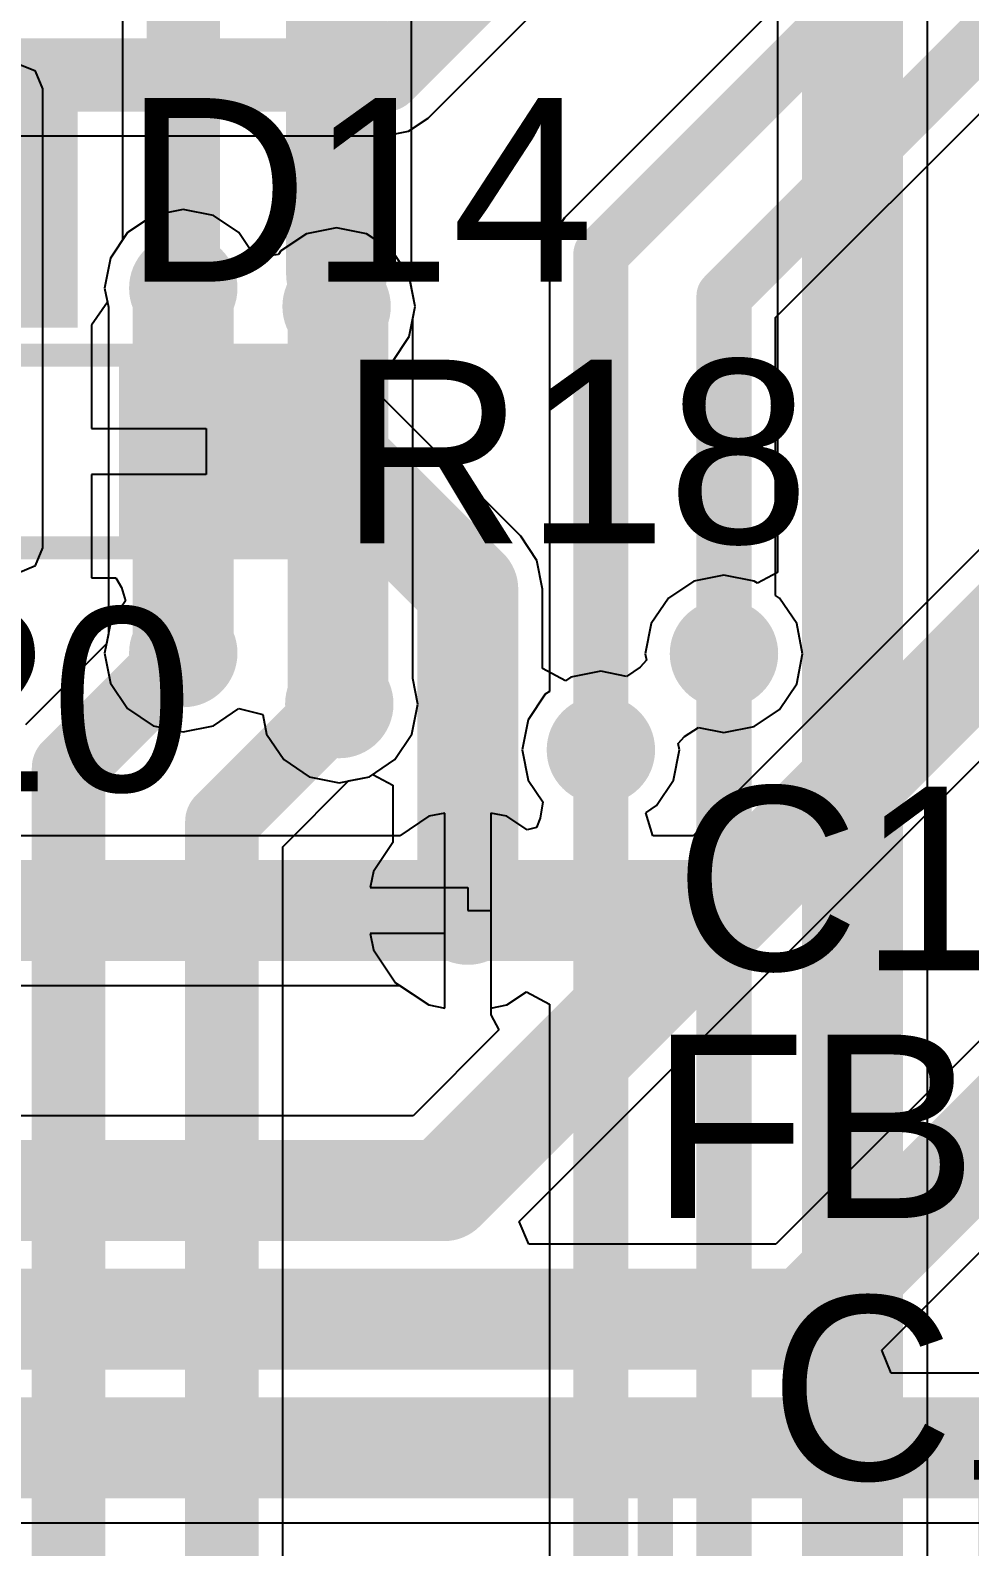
# Model space of a CAD drawing. Header units: millimetres. Extents: x -0.25 to 4.68, y -0.29 to 2.93.
# Drawn here: x 3.2777 to 3.4824, y 0.4534 to 0.7837 of the extents above; entities that cross this region are included whole.
import ezdxf

# ---------------------------------------------------------------- set-up
doc = ezdxf.new("R2010")
doc.units = ezdxf.units.MM
doc.header["$MEASUREMENT"] = 0
for name, color, linetype in [('BottomLayer', 5, 'Continuous'), ('BottomSolder', 6, 'Continuous'), ('TopLayer', 1, 'Continuous'), ('TopOverlay', 2, 'Continuous'), ('TopPaste', 8, 'Continuous'), ('TopSolder', 216, 'Continuous'), ('ViaHoleLayer', 16, 'Continuous')]:
    doc.layers.add(name, color=color, linetype=linetype)
doc.styles.add('Arial', font='', dxfattribs={"height": 0.2})
doc.styles.get('Arial').set_extended_font_data('Arial')

# ---------------------------------------------------------------- blocks, each defined once
blk = doc.blocks.new('R___0603_82')
at = {"layer": 'TopLayer'}
for points in [[(-0.015, 0.0175), (-0.015, -0.0175), (-0.045, -0.0175), (-0.045, 0.0175)], [(0.045, 0.0175), (0.045, -0.0175), (0.015, -0.0175), (0.015, 0.0175)]]:
    blk.add_hatch(color=1, dxfattribs=at).paths.add_polyline_path(points)
at = {"layer": 'TopPaste'}
for points in [[(-0.015, 0.0175), (-0.015, -0.0175), (-0.045, -0.0175), (-0.045, 0.0175)], [(0.045, 0.0175), (0.045, -0.0175), (0.015, -0.0175), (0.015, 0.0175)]]:
    blk.add_hatch(color=8, dxfattribs=at).paths.add_polyline_path(points)
at = {"layer": 'TopSolder'}
for points in [[(-0.011, 0.0215), (-0.011, -0.0215), (-0.049, -0.0215), (-0.049, 0.0215)], [(0.049, 0.0215), (0.049, -0.0215), (0.011, -0.0215), (0.011, 0.0215)]]:
    blk.add_hatch(color=216, dxfattribs=at).paths.add_polyline_path(points)
at = {"layer": 'TopOverlay', "const_width": 0.005}
for points in [[(0.048, 0.021), (-0.048, 0.021)], [(-0.048, 0.021), (-0.048, -0.021)], [(0.048, 0.021), (0.048, -0.021)], [(0.048, -0.021), (-0.048, -0.021)]]:
    blk.add_lwpolyline(points, dxfattribs=at)
at = {"layer": 'TopOverlay', "const_width": 0.0025}
for points in [[(-0.04925, 0.021, 1), (-0.04675, 0.021, 1)], [(-0.04925, 0.021, 1), (-0.04675, 0.021, 1)], [(0.04675, 0.021, 1), (0.04925, 0.021, 1)], [(0.04675, 0.021, 1), (0.04925, 0.021, 1)], [(-0.04925, -0.021, 1), (-0.04675, -0.021, 1)], [(-0.04925, -0.021, 1), (-0.04675, -0.021, 1)], [(0.04675, -0.021, 1), (0.04925, -0.021, 1)], [(0.04675, -0.021, 1), (0.04925, -0.021, 1)]]:
    blk.add_lwpolyline(points, format="xyb", close=True, dxfattribs=at)
blk = doc.blocks.new('SOD_323_153')
at = {"layer": 'TopLayer'}
for points in [[(-0.02953, -0.01772), (-0.06102, -0.01772), (-0.06102, 0.01772), (-0.02953, 0.01772)], [(0.06102, -0.01772), (0.02953, -0.01772), (0.02953, 0.01772), (0.06102, 0.01772)]]:
    blk.add_hatch(color=1, dxfattribs=at).paths.add_polyline_path(points)
at = {"layer": 'TopOverlay'}
for points in [[(-0.079, 0.019), (-0.036, 0.019), (-0.036, 0.031), (-0.079, 0.031)], [(-0.079, -0.02), (-0.062, -0.02), (-0.062, 0.02), (-0.079, 0.02)], [(-0.079, -0.031), (-0.036, -0.031), (-0.036, -0.019), (-0.079, -0.019)]]:
    blk.add_hatch(color=2, dxfattribs=at).paths.add_polyline_path(points)
at = {"layer": 'TopPaste'}
for points in [[(-0.02953, -0.01772), (-0.06102, -0.01772), (-0.06102, 0.01772), (-0.02953, 0.01772)], [(0.06102, -0.01772), (0.02953, -0.01772), (0.02953, 0.01772), (0.06102, 0.01772)]]:
    blk.add_hatch(color=8, dxfattribs=at).paths.add_polyline_path(points)
at = {"layer": 'TopSolder'}
for points in [[(-0.02736, -0.01988), (-0.06319, -0.01988), (-0.06319, 0.01988), (-0.02736, 0.01988)], [(0.06319, -0.01988), (0.02736, -0.01988), (0.02736, 0.01988), (0.06319, 0.01988)]]:
    blk.add_hatch(color=216, dxfattribs=at).paths.add_polyline_path(points)
at = {"layer": 'TopOverlay', "const_width": 0.005}
for points in [[(0.037, 0.029), (-0.036, 0.029)], [(0.037, 0.029), (0.037, 0.022)], [(0.037, -0.022), (0.037, -0.029)], [(0.037, -0.029), (-0.036, -0.029)]]:
    blk.add_lwpolyline(points, dxfattribs=at)
at = {"layer": 'TopOverlay', "const_width": 0.0025}
for points in [[(-0.03725, 0.029, 1), (-0.03475, 0.029, 1)], [(0.03575, 0.029, 1), (0.03825, 0.029, 1)], [(0.03575, 0.029, 1), (0.03825, 0.029, 1)], [(0.03575, 0.022, 1), (0.03825, 0.022, 1)], [(0.03575, -0.022, 1), (0.03825, -0.022, 1)], [(-0.03725, -0.029, 1), (-0.03475, -0.029, 1)], [(0.03575, -0.029, 1), (0.03825, -0.029, 1)], [(0.03575, -0.029, 1), (0.03825, -0.029, 1)]]:
    blk.add_lwpolyline(points, format="xyb", close=True, dxfattribs=at)

msp = doc.modelspace()

# ---------------------------------------------------------------- hatches: boundary and pattern name
at = {"layer": 'BottomLayer'}
h = msp.add_hatch(color=5, dxfattribs=at)
edge = h.paths.add_edge_path()
edge.add_arc((3.311, 0.72759), 0.01181, 0, 360)
h = msp.add_hatch(color=5, dxfattribs=at)
edge = h.paths.add_edge_path()
edge.add_arc((3.34441, 0.72359), 0.01181, 0, 360)
h = msp.add_hatch(color=5, dxfattribs=at)
edge = h.paths.add_edge_path()
edge.add_arc((3.311, 0.64811), 0.01181, 0, 360)
h = msp.add_hatch(color=5, dxfattribs=at)
edge = h.paths.add_edge_path()
edge.add_arc((3.42882, 0.64795), 0.01181, 0, 360)
h = msp.add_hatch(color=5, dxfattribs=at)
edge = h.paths.add_edge_path()
edge.add_arc((3.345, 0.637), 0.01181, 0, 360)
h = msp.add_hatch(color=5, dxfattribs=at)
edge = h.paths.add_edge_path()
edge.add_arc((3.402, 0.627), 0.01181, 0, 360)
h = msp.add_hatch(color=5, dxfattribs=at)
edge = h.paths.add_edge_path()
edge.add_arc((3.373, 0.592), 0.01181, 0, 360)
at = {"layer": 'BottomSolder'}
h = msp.add_hatch(color=6, dxfattribs=at)
edge = h.paths.add_edge_path()
edge.add_arc((3.311, 0.72759), 0.00591, 0, 360)
h = msp.add_hatch(color=6, dxfattribs=at)
edge = h.paths.add_edge_path()
edge.add_arc((3.34441, 0.72359), 0.00591, 0, 360)
h = msp.add_hatch(color=6, dxfattribs=at)
edge = h.paths.add_edge_path()
edge.add_arc((3.311, 0.64811), 0.00591, 0, 360)
h = msp.add_hatch(color=6, dxfattribs=at)
edge = h.paths.add_edge_path()
edge.add_arc((3.42882, 0.64795), 0.00591, 0, 360)
h = msp.add_hatch(color=6, dxfattribs=at)
edge = h.paths.add_edge_path()
edge.add_arc((3.345, 0.637), 0.00591, 0, 360)
h = msp.add_hatch(color=6, dxfattribs=at)
edge = h.paths.add_edge_path()
edge.add_arc((3.402, 0.627), 0.00591, 0, 360)
h = msp.add_hatch(color=6, dxfattribs=at)
edge = h.paths.add_edge_path()
edge.add_arc((3.373, 0.592), 0.00591, 0, 360)
at = {"layer": 'TopLayer'}
h = msp.add_hatch(color=1, dxfattribs=at)
edge = h.paths.add_edge_path()
edge.add_arc((3.311, 0.72759), 0.01181, 0, 360)
h = msp.add_hatch(color=1, dxfattribs=at)
edge = h.paths.add_edge_path()
edge.add_arc((3.34441, 0.72359), 0.01181, 0, 360)
h = msp.add_hatch(color=1, dxfattribs=at)
edge = h.paths.add_edge_path()
edge.add_arc((3.311, 0.64811), 0.01181, 0, 360)
h = msp.add_hatch(color=1, dxfattribs=at)
edge = h.paths.add_edge_path()
edge.add_arc((3.42882, 0.64795), 0.01181, 0, 360)
h = msp.add_hatch(color=1, dxfattribs=at)
edge = h.paths.add_edge_path()
edge.add_arc((3.345, 0.637), 0.01181, 0, 360)
h = msp.add_hatch(color=1, dxfattribs=at)
edge = h.paths.add_edge_path()
edge.add_arc((3.402, 0.627), 0.01181, 0, 360)
h = msp.add_hatch(color=1, dxfattribs=at)
edge = h.paths.add_edge_path()
edge.add_arc((3.373, 0.592), 0.01181, 0, 360)
at = {"layer": 'TopSolder'}
h = msp.add_hatch(color=216, dxfattribs=at)
edge = h.paths.add_edge_path()
edge.add_arc((3.311, 0.72759), 0.00591, 0, 360)
h = msp.add_hatch(color=216, dxfattribs=at)
edge = h.paths.add_edge_path()
edge.add_arc((3.34441, 0.72359), 0.00591, 0, 360)
h = msp.add_hatch(color=216, dxfattribs=at)
edge = h.paths.add_edge_path()
edge.add_arc((3.311, 0.64811), 0.00591, 0, 360)
h = msp.add_hatch(color=216, dxfattribs=at)
edge = h.paths.add_edge_path()
edge.add_arc((3.42882, 0.64795), 0.00591, 0, 360)
h = msp.add_hatch(color=216, dxfattribs=at)
edge = h.paths.add_edge_path()
edge.add_arc((3.345, 0.637), 0.00591, 0, 360)
h = msp.add_hatch(color=216, dxfattribs=at)
edge = h.paths.add_edge_path()
edge.add_arc((3.402, 0.627), 0.00591, 0, 360)
h = msp.add_hatch(color=216, dxfattribs=at)
edge = h.paths.add_edge_path()
edge.add_arc((3.373, 0.592), 0.00591, 0, 360)
at = {"layer": 'ViaHoleLayer'}
h = msp.add_hatch(color=16, dxfattribs=at)
edge = h.paths.add_edge_path()
edge.add_arc((3.311, 0.72759), 0.00591, 0, 360)
h = msp.add_hatch(color=16, dxfattribs=at)
edge = h.paths.add_edge_path()
edge.add_arc((3.34441, 0.72359), 0.00591, 0, 360)
h = msp.add_hatch(color=16, dxfattribs=at)
edge = h.paths.add_edge_path()
edge.add_arc((3.311, 0.64811), 0.00591, 0, 360)
h = msp.add_hatch(color=16, dxfattribs=at)
edge = h.paths.add_edge_path()
edge.add_arc((3.42882, 0.64795), 0.00591, 0, 360)
h = msp.add_hatch(color=16, dxfattribs=at)
edge = h.paths.add_edge_path()
edge.add_arc((3.345, 0.637), 0.00591, 0, 360)
h = msp.add_hatch(color=16, dxfattribs=at)
edge = h.paths.add_edge_path()
edge.add_arc((3.402, 0.627), 0.00591, 0, 360)
h = msp.add_hatch(color=16, dxfattribs=at)
edge = h.paths.add_edge_path()
edge.add_arc((3.373, 0.592), 0.00591, 0, 360)

# ---------------------------------------------------------------- linework, layer by layer
at = {"layer": 'BottomLayer'}
for p, q in [((3.47307, 0.82193), (3.39407, 0.74293)), ((3.36437, 0.76463), (3.39937, 0.79963)), ((3.44004, 0.72118), (3.49665, 0.77778)), ((3.36007, 0.76175), (3.36437, 0.76463)), ((3.07367, 0.76075), (3.355, 0.76075)), ((3.355, 0.76075), (3.36007, 0.76175)), ((3.30444, 0.74343), (3.29888, 0.73971)), ((3.311, 0.74473), (3.30444, 0.74343)), ((3.31756, 0.74343), (3.311, 0.74473)), ((3.32312, 0.73971), (3.31756, 0.74343)), ((3.34441, 0.74073), (3.33785, 0.73943)), ((3.35096, 0.73943), (3.34441, 0.74073)), ((3.39407, 0.74293), (3.39164, 0.73929)), ((3.55679, 0.74299), (3.42212, 0.60831)), ((3.29888, 0.73971), (3.29516, 0.73415)), ((3.32603, 0.73536), (3.32312, 0.73971)), ((3.33785, 0.73943), (3.33229, 0.73571)), ((3.35653, 0.73571), (3.35096, 0.73943)), ((3.39164, 0.73929), (3.39078, 0.735)), ((3.29516, 0.73415), (3.29386, 0.72759)), ((3.33022, 0.7347), (3.32603, 0.73536)), ((3.33178, 0.73495), (3.33022, 0.7347)), ((3.33229, 0.73571), (3.33178, 0.73495)), ((3.36024, 0.73015), (3.35653, 0.73571)), ((3.39078, 0.735), (3.39078, 0.735)), ((3.39078, 0.735), (3.39078, 0.63972)), ((3.36155, 0.72359), (3.36024, 0.73015)), ((3.29386, 0.72759), (3.29469, 0.72344)), ((3.29469, 0.72344), (3.29469, 0.65226)), ((3.36103, 0.721), (3.36155, 0.72359)), ((3.36103, 0.64259), (3.36103, 0.721)), ((3.44004, 0.66067), (3.44004, 0.72118)), ((3.44041, 0.58046), (3.57986, 0.71992)), ((3.61627, 0.69547), (3.44012, 0.51931)), ((3.46321, 0.49626), (3.63456, 0.66762)), ((3.44094, 0.66007), (3.44004, 0.66067)), ((3.44466, 0.65451), (3.44094, 0.66007)), ((3.44596, 0.64795), (3.44466, 0.65451)), ((3.29469, 0.65226), (3.29386, 0.64811)), ((3.29386, 0.64811), (3.29516, 0.64155)), ((3.44466, 0.64139), (3.44596, 0.64795)), ((3.29516, 0.64155), (3.29888, 0.63599)), ((3.36214, 0.637), (3.36103, 0.64259)), ((3.44094, 0.63583), (3.44466, 0.64139)), ((3.38988, 0.63912), (3.38616, 0.63356)), ((3.39078, 0.63972), (3.38988, 0.63912)), ((3.29888, 0.63599), (3.30444, 0.63227)), ((3.31756, 0.63227), (3.32312, 0.63599)), ((3.32312, 0.63599), (3.32831, 0.63475)), ((3.32831, 0.63475), (3.32916, 0.63044)), ((3.36084, 0.63044), (3.36214, 0.637)), ((3.43538, 0.63211), (3.44094, 0.63583)), ((3.30444, 0.63227), (3.311, 0.63097)), ((3.311, 0.63097), (3.31756, 0.63227)), ((3.38616, 0.63356), (3.38486, 0.627)), ((3.42025, 0.6299), (3.42326, 0.63191)), ((3.42326, 0.63191), (3.42882, 0.63081)), ((3.42882, 0.63081), (3.43538, 0.63211)), ((3.32916, 0.63044), (3.33288, 0.62488)), ((3.35712, 0.62488), (3.36084, 0.63044)), ((3.41887, 0.62837), (3.42025, 0.6299)), ((3.41914, 0.627), (3.41887, 0.62837)), ((3.33288, 0.62488), (3.33844, 0.62116)), ((3.35156, 0.62116), (3.35712, 0.62488)), ((3.38486, 0.627), (3.38616, 0.62044)), ((3.41784, 0.62044), (3.41914, 0.627)), ((3.33844, 0.62116), (3.345, 0.61986)), ((3.345, 0.61986), (3.35156, 0.62116)), ((3.38616, 0.62044), (3.38935, 0.61567)), ((3.41412, 0.61488), (3.41784, 0.62044)), ((3.38935, 0.61567), (3.38877, 0.61211)), ((3.41178, 0.61331), (3.41412, 0.61488)), ((3.36449, 0.61255), (3.35816, 0.60831)), ((3.368, 0.61324), (3.36449, 0.61255)), ((3.368, 0.592), (3.368, 0.61324)), ((3.38151, 0.61255), (3.378, 0.61324)), ((3.378, 0.61324), (3.378, 0.592)), ((3.38594, 0.60959), (3.38151, 0.61255)), ((3.38877, 0.61211), (3.38799, 0.61013)), ((3.41329, 0.60831), (3.41178, 0.61331)), ((3.35816, 0.60831), (3.20962, 0.60831)), ((3.38799, 0.61013), (3.38594, 0.60959)), ((3.42212, 0.60831), (3.41329, 0.60831)), ((3.368, 0.57076), (3.368, 0.592)), ((3.378, 0.592), (3.378, 0.5693)), ((3.38421, 0.52431), (3.44025, 0.58036)), ((3.44025, 0.58036), (3.44041, 0.58046)), ((3.24542, 0.57569), (3.35816, 0.57569)), ((3.35816, 0.57569), (3.36449, 0.57145)), ((3.36449, 0.57145), (3.368, 0.57076)), ((3.378, 0.5693), (3.37976, 0.56601)), ((3.37976, 0.56601), (3.36107, 0.54731)), ((3.36107, 0.54731), (3.24609, 0.54731)), ((3.38628, 0.51931), (3.38421, 0.52431)), ((3.44012, 0.51931), (3.38628, 0.51931)), ((3.46528, 0.49126), (3.46321, 0.49626)), ((3.64378, 0.49126), (3.46528, 0.49126)), ((3.23316, 0.45864), (3.80595, 0.45864))]:
    msp.add_line(p, q, dxfattribs=at)
for points, const_width in [([(3.402, 0.735), (3.481, 0.814)], 0.012), ([(3.355, 0.774), (3.39, 0.809)], 0.016), ([(3.42882, 0.72582), (3.492, 0.789)], 0.012), ([(2.9, 0.774), (3.355, 0.774)], 0.016), ([(3.42887, 0.592), (3.57851, 0.74164)], 0.022), ([(3.402, 0.627), (3.402, 0.735)], 0.012), ([(3.311, 0.64811), (3.311, 0.72759)], 0.022), ([(3.34472, 0.63728), (3.34472, 0.72328)], 0.022), ([(3.42882, 0.64795), (3.42882, 0.72582)], 0.012), ([(3.44687, 0.503), (3.62781, 0.68393)], 0.022), ([(3.34472, 0.63728), (3.345, 0.637)], 0.022), ([(3.20286, 0.592), (3.373, 0.592)], 0.022), ([(3.36782, 0.531), (3.42882, 0.592)], 0.022), ([(3.373, 0.592), (3.42882, 0.592)], 0.022), ([(3.42882, 0.592), (3.42887, 0.592)], 0.022), ([(3.046, 0.531), (3.36782, 0.531)], 0.022), ([(2.758, 0.503), (3.44687, 0.503)], 0.022), ([(3.229, 0.47495), (3.80595, 0.47495)], 0.022)]:
    msp.add_lwpolyline(points, dxfattribs=dict(at, const_width=const_width))
for points, const_width in [([(3.351, 0.774, 1), (3.359, 0.774, 1)], 0.008), ([(3.351, 0.774, 1), (3.359, 0.774, 1)], 0.008), ([(3.399, 0.735, 1), (3.405, 0.735, 1)], 0.006), ([(3.399, 0.735, 1), (3.405, 0.735, 1)], 0.006), ([(3.3055, 0.72759, 1), (3.3165, 0.72759, 1)], 0.011), ([(3.33922, 0.72328, 1), (3.35022, 0.72328, 1)], 0.011), ([(3.42582, 0.72582, 1), (3.43182, 0.72582, 1)], 0.006), ([(3.42582, 0.72582, 1), (3.43182, 0.72582, 1)], 0.006), ([(3.3055, 0.64811, 1), (3.3165, 0.64811, 1)], 0.011), ([(3.42582, 0.64795, 1), (3.43182, 0.64795, 1)], 0.006), ([(3.33922, 0.63728, 1), (3.35022, 0.63728, 1)], 0.011), ([(3.33922, 0.63728, 1), (3.35022, 0.63728, 1)], 0.011), ([(3.3395, 0.637, 1), (3.3505, 0.637, 1)], 0.011), ([(3.399, 0.627, 1), (3.405, 0.627, 1)], 0.006), ([(3.3675, 0.592, 1), (3.3785, 0.592, 1)], 0.011), ([(3.3675, 0.592, 1), (3.3785, 0.592, 1)], 0.011), ([(3.42332, 0.592, 1), (3.43432, 0.592, 1)], 0.011), ([(3.42332, 0.592, 1), (3.43432, 0.592, 1)], 0.011), ([(3.42332, 0.592, 1), (3.43432, 0.592, 1)], 0.011), ([(3.42337, 0.592, 1), (3.43437, 0.592, 1)], 0.011), ([(3.42337, 0.592, 1), (3.43437, 0.592, 1)], 0.011), ([(3.36232, 0.531, 1), (3.37332, 0.531, 1)], 0.011), ([(3.36232, 0.531, 1), (3.37332, 0.531, 1)], 0.011), ([(3.44137, 0.503, 1), (3.45237, 0.503, 1)], 0.011), ([(3.44137, 0.503, 1), (3.45237, 0.503, 1)], 0.011)]:
    msp.add_lwpolyline(points, format="xyb", close=True, dxfattribs=dict(at, const_width=const_width))
at = {"layer": 'TopLayer'}
for p, q in [((3.47314, 0.43611), (3.47314, 1.13465)), ((3.44051, 0.91653), (3.44051, 0.66566)), ((3.36072, 0.73059), (3.36072, 0.86384)), ((3.29775, 0.85758), (3.29775, 0.73802)), ((3.27883, 0.77483), (3.275, 0.77641)), ((3.28041, 0.771), (3.27883, 0.77483)), ((3.28041, 0.671), (3.28041, 0.771)), ((3.29775, 0.73802), (3.29516, 0.73415)), ((3.29516, 0.73415), (3.29386, 0.72759)), ((3.36044, 0.72917), (3.36072, 0.73059)), ((3.29386, 0.72759), (3.29448, 0.7245)), ((3.36155, 0.72359), (3.36044, 0.72917)), ((3.29448, 0.7245), (3.291, 0.7195)), ((3.36024, 0.71704), (3.36155, 0.72359)), ((3.291, 0.7195), (3.291, 0.7195)), ((3.291, 0.7195), (3.291, 0.697)), ((3.35653, 0.71147), (3.36024, 0.71704)), ((3.35414, 0.70916), (3.35459, 0.71018)), ((3.35459, 0.71018), (3.35653, 0.71147)), ((3.35418, 0.70389), (3.35414, 0.70916)), ((3.38454, 0.67354), (3.35418, 0.70389)), ((3.291, 0.697), (3.316, 0.697)), ((3.316, 0.697), (3.316, 0.687)), ((3.316, 0.687), (3.291, 0.687)), ((3.291, 0.687), (3.291, 0.6645)), ((3.27883, 0.66717), (3.28041, 0.671)), ((3.38807, 0.66824), (3.38454, 0.67354)), ((3.38931, 0.662), (3.38807, 0.66824)), ((3.275, 0.66559), (3.27883, 0.66717)), ((3.291, 0.6645), (3.29627, 0.6645)), ((3.29627, 0.6645), (3.29757, 0.66238)), ((3.42882, 0.66509), (3.42226, 0.66378)), ((3.43538, 0.66378), (3.42882, 0.66509)), ((3.44051, 0.66566), (3.4361, 0.6633)), ((3.29757, 0.66238), (3.29839, 0.6595)), ((3.38931, 0.64475), (3.38931, 0.662)), ((3.42226, 0.66378), (3.4167, 0.66007)), ((3.4361, 0.6633), (3.43538, 0.66378)), ((3.29839, 0.6595), (3.29516, 0.65467)), ((3.4167, 0.66007), (3.41299, 0.65451)), ((3.29516, 0.65467), (3.29426, 0.65011)), ((3.41299, 0.65451), (3.41168, 0.64795)), ((3.29426, 0.65011), (3.27663, 0.63248)), ((3.41168, 0.64795), (3.41195, 0.64658)), ((3.39431, 0.64208), (3.38931, 0.64475)), ((3.402, 0.64414), (3.39544, 0.64284)), ((3.40756, 0.64303), (3.402, 0.64414)), ((3.41057, 0.64505), (3.40756, 0.64303)), ((3.41195, 0.64658), (3.41057, 0.64505)), ((3.39544, 0.64284), (3.39431, 0.64208)), ((3.347, 0.62026), (3.35156, 0.62116)), ((3.35156, 0.62116), (3.35228, 0.62164)), ((3.35228, 0.62164), (3.35669, 0.61929)), ((3.33266, 0.60592), (3.347, 0.62026)), ((3.35669, 0.61929), (3.35669, 0.60684)), ((3.33266, 0.43837), (3.33266, 0.60592)), ((3.35669, 0.60684), (3.35245, 0.60051)), ((3.35245, 0.60051), (3.35176, 0.597)), ((3.35176, 0.597), (3.373, 0.597)), ((3.373, 0.597), (3.373, 0.592)), ((3.373, 0.592), (3.378, 0.592)), ((3.378, 0.592), (3.378, 0.57076)), ((3.368, 0.587), (3.35176, 0.587)), ((3.35176, 0.587), (3.35245, 0.58349)), ((3.368, 0.57076), (3.368, 0.587)), ((3.35245, 0.58349), (3.35728, 0.57628)), ((3.35728, 0.57628), (3.36449, 0.57145)), ((3.36449, 0.57145), (3.368, 0.57076)), ((3.378, 0.57076), (3.38151, 0.57145)), ((3.38151, 0.57145), (3.38578, 0.57431)), ((3.38578, 0.57431), (3.39078, 0.57164)), ((3.39078, 0.57164), (3.39078, 0.33572))]:
    msp.add_line(p, q, dxfattribs=at)
for points, const_width in [([(3.45682, 0.43195), (3.45682, 1.13881)], 0.022), ([(3.34441, 0.73059), (3.34441, 0.868)], 0.022), ([(3.311, 0.73459), (3.311, 0.868)], 0.016), ([(3.316, 0.692), (3.318, 0.694)], 0.022), ([(3.318, 0.694), (3.341, 0.694)], 0.022), ([(3.341, 0.694), (3.373, 0.662)], 0.022), ([(3.373, 0.592), (3.373, 0.662)], 0.022), ([(3.286, 0.62311), (3.311, 0.64811)], 0.016), ([(3.42882, 0.30995), (3.42882, 0.64795)], 0.012), ([(3.31941, 0.61141), (3.345, 0.637)], 0.016), ([(3.286, 0.39895), (3.286, 0.62311)], 0.016), ([(3.402, 0.323), (3.402, 0.627)], 0.012), ([(3.31941, 0.42795), (3.31941, 0.61141)], 0.016)]:
    msp.add_lwpolyline(points, dxfattribs=dict(at, const_width=const_width))
for points, const_width in [([(3.307, 0.73459, 1), (3.315, 0.73459, 1)], 0.008), ([(3.33891, 0.73059, 1), (3.34991, 0.73059, 1)], 0.011), ([(3.3125, 0.694, 1), (3.3235, 0.694, 1)], 0.011), ([(3.3125, 0.694, 1), (3.3235, 0.694, 1)], 0.011), ([(3.3355, 0.694, 1), (3.3465, 0.694, 1)], 0.011), ([(3.3355, 0.694, 1), (3.3465, 0.694, 1)], 0.011), ([(3.3105, 0.692, 1), (3.3215, 0.692, 1)], 0.011), ([(3.3675, 0.662, 1), (3.3785, 0.662, 1)], 0.011), ([(3.3675, 0.662, 1), (3.3785, 0.662, 1)], 0.011), ([(3.307, 0.64811, 1), (3.315, 0.64811, 1)], 0.008), ([(3.42582, 0.64795, 1), (3.43182, 0.64795, 1)], 0.006), ([(3.341, 0.637, 1), (3.349, 0.637, 1)], 0.008), ([(3.282, 0.62311, 1), (3.29, 0.62311, 1)], 0.008), ([(3.282, 0.62311, 1), (3.29, 0.62311, 1)], 0.008), ([(3.399, 0.627, 1), (3.405, 0.627, 1)], 0.006), ([(3.31541, 0.61141, 1), (3.32341, 0.61141, 1)], 0.008), ([(3.31541, 0.61141, 1), (3.32341, 0.61141, 1)], 0.008), ([(3.3675, 0.592, 1), (3.3785, 0.592, 1)], 0.011)]:
    msp.add_lwpolyline(points, format="xyb", close=True, dxfattribs=dict(at, const_width=const_width))

# ---------------------------------------------------------------- block references
at = {"rotation": 180}
for name, p in [('SOD_323_153', (3.209, 0.75)), ('R___0603_82', (3.286, 0.692))]:
    msp.add_blockref(name, p, dxfattribs=at)

# ---------------------------------------------------------------- texts
at = {"layer": 'TopOverlay', "style": 'Arial'}
for s, p in [('D14', (3.29802, 0.72901)), ('R18', (3.34502, 0.67201)), ('C20', (3.21068, 0.61801)), ('C15', (3.41802, 0.57901)), ('FB2', (3.41268, 0.52501)), ('C11', (3.43868, 0.46801))]:
    msp.add_text(s, height=0.04, dxfattribs=at).set_placement(p)
msp.add_text('-TH1+', height=0.059055, rotation=360, dxfattribs=at).set_placement((3.36122, 0.41195))

doc.saveas('drawing.dxf')
